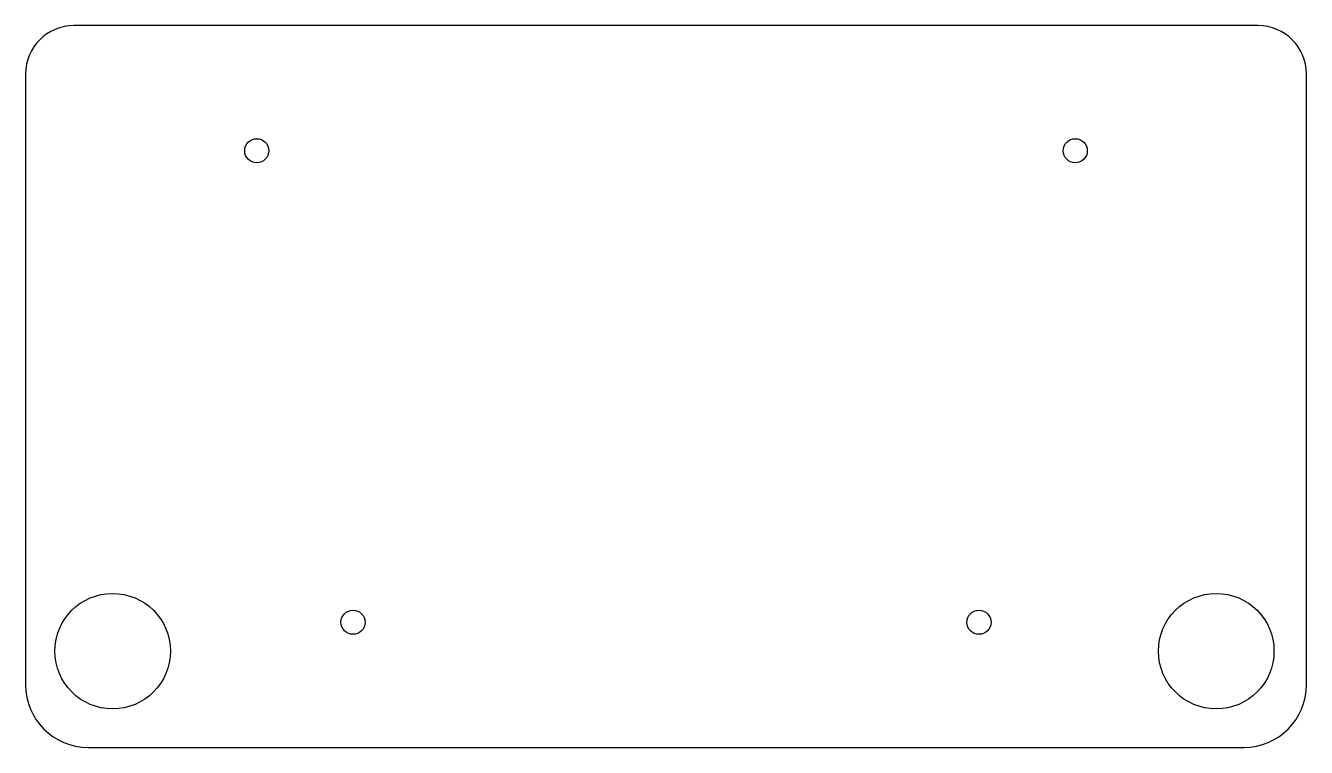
# Model space of a CAD drawing. Header units: inches. Extents: x 0 to 133, y 0 to 75.
import ezdxf

# ---------------------------------------------------------------- set-up
doc = ezdxf.new("R2010")
doc.units = ezdxf.units.IN
doc.header["$MEASUREMENT"] = 0

msp = doc.modelspace()

# ---------------------------------------------------------------- linework, layer by layer
for p, q in [((128, 75), (5, 75)), ((0, 70), (0, 6.5)), ((133, 6.5), (133, 70)), ((6.5, 0), (126.5, 0))]:
    msp.add_line(p, q)
for centre, radius in [((24, 62), 1.25), ((109, 62), 1.25), ((9.036, 10), 6), ((123.636, 10), 6), ((34, 13), 1.25), ((99, 13), 1.25)]:
    msp.add_circle(centre, radius)
for centre, radius, start, end in [((5, 70), 5, 90, 180), ((128, 70), 5, 0, 90), ((6.5, 6.5), 6.5, 180, 270), ((126.5, 6.5), 6.5, 270, 0)]:
    msp.add_arc(centre, radius, start, end)

doc.saveas('drawing.dxf')
